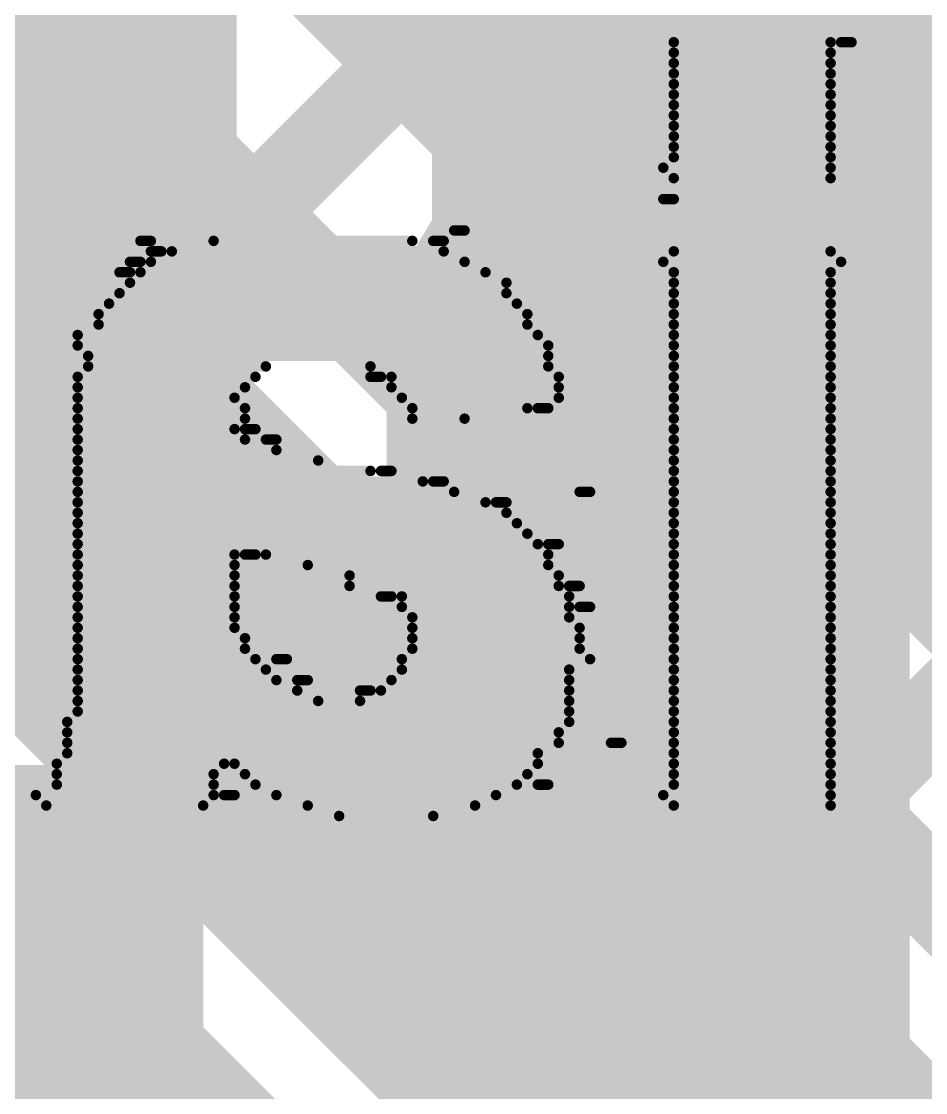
# Model space of a CAD drawing. Header units: millimetres. Extents: x 0 to 214, y 0 to 214.
# Drawn here: x 3.1646 to 3.2511, y 1.8975 to 2 of the extents above; entities that cross this region are included whole.
import ezdxf

# ---------------------------------------------------------------- set-up
doc = ezdxf.new("R2010")
doc.units = ezdxf.units.MM
doc.header["$MEASUREMENT"] = 0
for name, color, linetype in [('BottomLayer', 5, 'Continuous'), ('BottomOverlay', 54, 'Continuous'), ('TopLayer', 1, 'Continuous')]:
    doc.layers.add(name, color=color, linetype=linetype)

msp = doc.modelspace()

# ---------------------------------------------------------------- hatches: boundary and pattern name
at = {"layer": 'TopLayer'}
for points in [[(2.96668, 1.94288), (3.18519, 1.94288), (3.18519, 2.04513), (2.96668, 2.04513)], [(3.20389, 1.94232), (3.34169, 1.94232), (3.34169, 2.03589), (3.20389, 2.03589)], [(3.00512, 1.88988), (3.182, 1.88988), (3.182, 1.92888), (3.00512, 1.92888)]]:
    msp.add_hatch(color=1, dxfattribs=at).paths.add_polyline_path(points)

# ---------------------------------------------------------------- linework, layer by layer
at = {"layer": 'BottomLayer'}
for points, const_width in [([(3.2006, 1.96724), (3.58314, 2.34978)], 0.008), ([(3.21475, 1.95309), (3.587, 2.32535)], 0.008), ([(3.22889, 1.93895), (3.58201, 2.29207)], 0.008), ([(3.17232, 1.99552), (3.45832, 2.28152)], 0.008), ([(3.18646, 1.98138), (3.48493, 2.27985)], 0.008), ([(3.24303, 1.92481), (3.59717, 2.27895)], 0.008), ([(3.114, 2.1394), (3.3454, 1.908)], 0.008), ([(3.114, 2.11112), (3.31712, 1.908)], 0.008), ([(3.114, 2.08284), (3.28884, 1.908)], 0.008), ([(2.99481, 2.0606), (3.21631, 1.8391)], 0.008), ([(3.083, 2.041), (3.247, 1.877)], 0.04), ([(3.114, 2.05455), (3.26055, 1.908)], 0.008), ([(3.114, 2.05384), (3.25984, 1.908)], 0.008), ([(3.0611, 2.01906), (3.22506, 1.8551)], 0.008), ([(3.10076, 1.8391), (3.17091, 1.90925)], 0.008), ([(3.12904, 1.8391), (3.18505, 1.89511)], 0.008)]:
    msp.add_lwpolyline(points, dxfattribs=dict(at, const_width=const_width))
at = {"layer": 'BottomLayer', "const_width": 0.004}
for points in [[(3.17032, 1.99552, 1), (3.17432, 1.99552, 1)], [(3.18446, 1.98138, 1), (3.18846, 1.98138, 1)], [(3.1986, 1.96724, 1), (3.2026, 1.96724, 1)], [(3.21275, 1.95309, 1), (3.21675, 1.95309, 1)], [(3.22689, 1.93895, 1), (3.23089, 1.93895, 1)], [(3.24103, 1.92481, 1), (3.24503, 1.92481, 1)], [(3.16891, 1.90925, 1), (3.17291, 1.90925, 1)], [(3.18305, 1.89511, 1), (3.18705, 1.89511, 1)]]:
    msp.add_lwpolyline(points, format="xyb", close=True, dxfattribs=at)
at = {"layer": 'BottomOverlay', "const_width": 0.001}
for points in [[(3.227, 1.998), (3.242, 1.998)], [(3.243, 1.998), (3.244, 1.998)], [(3.227, 1.997), (3.242, 1.997)], [(3.227, 1.996), (3.242, 1.996)], [(3.227, 1.995), (3.242, 1.995)], [(3.227, 1.994), (3.242, 1.994)], [(3.227, 1.993), (3.242, 1.993)], [(3.227, 1.992), (3.242, 1.992)], [(3.227, 1.991), (3.242, 1.991)], [(3.227, 1.99), (3.242, 1.99)], [(3.227, 1.989), (3.242, 1.989)], [(3.227, 1.988), (3.242, 1.988)], [(3.227, 1.987), (3.242, 1.987)], [(3.226, 1.986), (3.242, 1.986)], [(3.227, 1.985), (3.242, 1.985)], [(3.226, 1.983), (3.227, 1.983)], [(3.206, 1.98), (3.207, 1.98)], [(3.176, 1.979), (3.177, 1.979)], [(3.183, 1.979), (3.202, 1.979)], [(3.204, 1.979), (3.205, 1.979)], [(3.177, 1.978), (3.178, 1.978)], [(3.179, 1.978), (3.205, 1.978)], [(3.227, 1.978), (3.242, 1.978)], [(3.175, 1.977), (3.176, 1.977)], [(3.177, 1.977), (3.207, 1.977)], [(3.226, 1.977), (3.243, 1.977)], [(3.174, 1.976), (3.175, 1.976)], [(3.176, 1.976), (3.209, 1.976)], [(3.227, 1.976), (3.242, 1.976)], [(3.175, 1.975), (3.211, 1.975)], [(3.227, 1.975), (3.242, 1.975)], [(3.174, 1.974), (3.211, 1.974)], [(3.227, 1.974), (3.242, 1.974)], [(3.173, 1.973), (3.212, 1.973)], [(3.227, 1.973), (3.242, 1.973)], [(3.172, 1.972), (3.213, 1.972)], [(3.227, 1.972), (3.242, 1.972)], [(3.172, 1.971), (3.213, 1.971)], [(3.227, 1.971), (3.242, 1.971)], [(3.17, 1.97), (3.214, 1.97)], [(3.227, 1.97), (3.242, 1.97)], [(3.17, 1.969), (3.215, 1.969)], [(3.227, 1.969), (3.242, 1.969)], [(3.171, 1.968), (3.215, 1.968)], [(3.227, 1.968), (3.242, 1.968)], [(3.171, 1.967), (3.188, 1.967)], [(3.198, 1.967), (3.215, 1.967)], [(3.227, 1.967), (3.242, 1.967)], [(3.17, 1.966), (3.187, 1.966)], [(3.198, 1.966), (3.199, 1.966)], [(3.2, 1.966), (3.216, 1.966)], [(3.227, 1.966), (3.242, 1.966)], [(3.17, 1.965), (3.186, 1.965)], [(3.2, 1.965), (3.216, 1.965)], [(3.227, 1.965), (3.242, 1.965)], [(3.17, 1.964), (3.185, 1.964)], [(3.201, 1.964), (3.216, 1.964)], [(3.227, 1.964), (3.242, 1.964)], [(3.17, 1.963), (3.186, 1.963)], [(3.202, 1.963), (3.213, 1.963)], [(3.214, 1.963), (3.215, 1.963)], [(3.227, 1.963), (3.242, 1.963)], [(3.17, 1.962), (3.186, 1.962)], [(3.202, 1.962), (3.207, 1.962)], [(3.227, 1.962), (3.242, 1.962)], [(3.17, 1.961), (3.185, 1.961)], [(3.186, 1.961), (3.187, 1.961)], [(3.227, 1.961), (3.242, 1.961)], [(3.17, 1.96), (3.186, 1.96)], [(3.188, 1.96), (3.189, 1.96)], [(3.227, 1.96), (3.242, 1.96)], [(3.17, 1.959), (3.189, 1.959)], [(3.227, 1.959), (3.242, 1.959)], [(3.17, 1.958), (3.193, 1.958)], [(3.227, 1.958), (3.242, 1.958)], [(3.17, 1.957), (3.198, 1.957)], [(3.199, 1.957), (3.2, 1.957)], [(3.227, 1.957), (3.242, 1.957)], [(3.17, 1.956), (3.203, 1.956)], [(3.204, 1.956), (3.205, 1.956)], [(3.227, 1.956), (3.242, 1.956)], [(3.17, 1.955), (3.206, 1.955)], [(3.218, 1.955), (3.219, 1.955)], [(3.227, 1.955), (3.242, 1.955)], [(3.17, 1.954), (3.209, 1.954)], [(3.21, 1.954), (3.211, 1.954)], [(3.227, 1.954), (3.242, 1.954)], [(3.17, 1.953), (3.211, 1.953)], [(3.227, 1.953), (3.242, 1.953)], [(3.17, 1.952), (3.212, 1.952)], [(3.227, 1.952), (3.242, 1.952)], [(3.17, 1.951), (3.213, 1.951)], [(3.227, 1.951), (3.242, 1.951)], [(3.17, 1.95), (3.214, 1.95)], [(3.17, 1.949), (3.185, 1.949)], [(3.186, 1.949), (3.187, 1.949)], [(3.188, 1.949), (3.215, 1.949)], [(3.215, 1.95), (3.216, 1.95)], [(3.227, 1.95), (3.242, 1.95)], [(3.227, 1.949), (3.242, 1.949)], [(3.17, 1.948), (3.185, 1.948)], [(3.192, 1.948), (3.215, 1.948)], [(3.227, 1.948), (3.242, 1.948)], [(3.17, 1.947), (3.185, 1.947)], [(3.196, 1.947), (3.216, 1.947)], [(3.227, 1.947), (3.242, 1.947)], [(3.17, 1.946), (3.185, 1.946)], [(3.196, 1.946), (3.216, 1.946)], [(3.217, 1.946), (3.218, 1.946)], [(3.227, 1.946), (3.242, 1.946)], [(3.17, 1.945), (3.185, 1.945)], [(3.199, 1.945), (3.2, 1.945)], [(3.201, 1.945), (3.217, 1.945)], [(3.227, 1.945), (3.242, 1.945)], [(3.17, 1.944), (3.185, 1.944)], [(3.201, 1.944), (3.217, 1.944)], [(3.218, 1.944), (3.219, 1.944)], [(3.227, 1.944), (3.242, 1.944)], [(3.17, 1.943), (3.185, 1.943)], [(3.202, 1.943), (3.217, 1.943)], [(3.227, 1.943), (3.242, 1.943)], [(3.17, 1.942), (3.185, 1.942)], [(3.202, 1.942), (3.218, 1.942)], [(3.227, 1.942), (3.242, 1.942)], [(3.17, 1.941), (3.186, 1.941)], [(3.202, 1.941), (3.218, 1.941)], [(3.227, 1.941), (3.242, 1.941)], [(3.17, 1.94), (3.186, 1.94)], [(3.202, 1.94), (3.218, 1.94)], [(3.227, 1.94), (3.242, 1.94)], [(3.17, 1.939), (3.187, 1.939)], [(3.189, 1.939), (3.19, 1.939)], [(3.201, 1.939), (3.219, 1.939)], [(3.227, 1.939), (3.242, 1.939)], [(3.17, 1.938), (3.188, 1.938)], [(3.201, 1.938), (3.217, 1.938)], [(3.227, 1.938), (3.242, 1.938)], [(3.17, 1.937), (3.189, 1.937)], [(3.191, 1.937), (3.192, 1.937)], [(3.2, 1.937), (3.217, 1.937)], [(3.227, 1.937), (3.242, 1.937)], [(3.17, 1.936), (3.191, 1.936)], [(3.197, 1.936), (3.198, 1.936)], [(3.199, 1.936), (3.217, 1.936)], [(3.227, 1.936), (3.242, 1.936)], [(3.17, 1.935), (3.193, 1.935)], [(3.197, 1.935), (3.217, 1.935)], [(3.227, 1.935), (3.242, 1.935)], [(3.17, 1.934), (3.217, 1.934)], [(3.227, 1.934), (3.242, 1.934)], [(3.169, 1.933), (3.217, 1.933)], [(3.227, 1.933), (3.242, 1.933)], [(3.169, 1.932), (3.216, 1.932)], [(3.227, 1.932), (3.242, 1.932)], [(3.169, 1.931), (3.216, 1.931)], [(3.221, 1.931), (3.222, 1.931)], [(3.227, 1.931), (3.242, 1.931)], [(3.169, 1.93), (3.214, 1.93)], [(3.227, 1.93), (3.242, 1.93)], [(3.168, 1.929), (3.184, 1.929)], [(3.185, 1.929), (3.214, 1.929)], [(3.227, 1.929), (3.242, 1.929)], [(3.168, 1.928), (3.183, 1.928)], [(3.186, 1.928), (3.213, 1.928)], [(3.227, 1.928), (3.242, 1.928)], [(3.168, 1.927), (3.183, 1.927)], [(3.187, 1.927), (3.212, 1.927)], [(3.214, 1.927), (3.215, 1.927)], [(3.227, 1.927), (3.242, 1.927)], [(3.166, 1.926), (3.183, 1.926)], [(3.184, 1.926), (3.185, 1.926)], [(3.189, 1.926), (3.21, 1.926)], [(3.226, 1.926), (3.242, 1.926)], [(3.167, 1.925), (3.182, 1.925)], [(3.192, 1.925), (3.208, 1.925)], [(3.227, 1.925), (3.242, 1.925)], [(3.195, 1.924), (3.204, 1.924)]]:
    msp.add_lwpolyline(points, dxfattribs=at)
at = {"layer": 'BottomOverlay', "const_width": 0.0005}
for points in [[(3.22675, 1.998, 1), (3.22725, 1.998, 1)], [(3.24175, 1.998, 1), (3.24225, 1.998, 1)], [(3.24275, 1.998, 1), (3.24325, 1.998, 1)], [(3.24375, 1.998, 1), (3.24425, 1.998, 1)], [(3.22675, 1.997, 1), (3.22725, 1.997, 1)], [(3.24175, 1.997, 1), (3.24225, 1.997, 1)], [(3.22675, 1.996, 1), (3.22725, 1.996, 1)], [(3.24175, 1.996, 1), (3.24225, 1.996, 1)], [(3.22675, 1.995, 1), (3.22725, 1.995, 1)], [(3.24175, 1.995, 1), (3.24225, 1.995, 1)], [(3.22675, 1.994, 1), (3.22725, 1.994, 1)], [(3.24175, 1.994, 1), (3.24225, 1.994, 1)], [(3.22675, 1.993, 1), (3.22725, 1.993, 1)], [(3.24175, 1.993, 1), (3.24225, 1.993, 1)], [(3.22675, 1.992, 1), (3.22725, 1.992, 1)], [(3.22675, 1.991, 1), (3.22725, 1.991, 1)], [(3.24175, 1.992, 1), (3.24225, 1.992, 1)], [(3.24175, 1.991, 1), (3.24225, 1.991, 1)], [(3.22675, 1.99, 1), (3.22725, 1.99, 1)], [(3.24175, 1.99, 1), (3.24225, 1.99, 1)], [(3.22675, 1.989, 1), (3.22725, 1.989, 1)], [(3.24175, 1.989, 1), (3.24225, 1.989, 1)], [(3.22675, 1.988, 1), (3.22725, 1.988, 1)], [(3.24175, 1.988, 1), (3.24225, 1.988, 1)], [(3.22675, 1.987, 1), (3.22725, 1.987, 1)], [(3.24175, 1.987, 1), (3.24225, 1.987, 1)], [(3.22575, 1.986, 1), (3.22625, 1.986, 1)], [(3.24175, 1.986, 1), (3.24225, 1.986, 1)], [(3.22675, 1.985, 1), (3.22725, 1.985, 1)], [(3.24175, 1.985, 1), (3.24225, 1.985, 1)], [(3.22575, 1.983, 1), (3.22625, 1.983, 1)], [(3.22675, 1.983, 1), (3.22725, 1.983, 1)], [(3.20575, 1.98, 1), (3.20625, 1.98, 1)], [(3.20675, 1.98, 1), (3.20725, 1.98, 1)], [(3.17575, 1.979, 1), (3.17625, 1.979, 1)], [(3.17675, 1.979, 1), (3.17725, 1.979, 1)], [(3.18275, 1.979, 1), (3.18325, 1.979, 1)], [(3.20175, 1.979, 1), (3.20225, 1.979, 1)], [(3.20375, 1.979, 1), (3.20425, 1.979, 1)], [(3.20475, 1.979, 1), (3.20525, 1.979, 1)], [(3.17675, 1.978, 1), (3.17725, 1.978, 1)], [(3.17775, 1.978, 1), (3.17825, 1.978, 1)], [(3.17875, 1.978, 1), (3.17925, 1.978, 1)], [(3.20475, 1.978, 1), (3.20525, 1.978, 1)], [(3.22675, 1.978, 1), (3.22725, 1.978, 1)], [(3.24175, 1.978, 1), (3.24225, 1.978, 1)], [(3.17475, 1.977, 1), (3.17525, 1.977, 1)], [(3.17575, 1.977, 1), (3.17625, 1.977, 1)], [(3.17675, 1.977, 1), (3.17725, 1.977, 1)], [(3.20675, 1.977, 1), (3.20725, 1.977, 1)], [(3.22575, 1.977, 1), (3.22625, 1.977, 1)], [(3.24275, 1.977, 1), (3.24325, 1.977, 1)], [(3.17375, 1.976, 1), (3.17425, 1.976, 1)], [(3.17475, 1.976, 1), (3.17525, 1.976, 1)], [(3.17575, 1.976, 1), (3.17625, 1.976, 1)], [(3.20875, 1.976, 1), (3.20925, 1.976, 1)], [(3.22675, 1.976, 1), (3.22725, 1.976, 1)], [(3.24175, 1.976, 1), (3.24225, 1.976, 1)], [(3.17475, 1.975, 1), (3.17525, 1.975, 1)], [(3.21075, 1.975, 1), (3.21125, 1.975, 1)], [(3.22675, 1.975, 1), (3.22725, 1.975, 1)], [(3.24175, 1.975, 1), (3.24225, 1.975, 1)], [(3.17375, 1.974, 1), (3.17425, 1.974, 1)], [(3.21075, 1.974, 1), (3.21125, 1.974, 1)], [(3.22675, 1.974, 1), (3.22725, 1.974, 1)], [(3.24175, 1.974, 1), (3.24225, 1.974, 1)], [(3.17275, 1.973, 1), (3.17325, 1.973, 1)], [(3.21175, 1.973, 1), (3.21225, 1.973, 1)], [(3.22675, 1.973, 1), (3.22725, 1.973, 1)], [(3.24175, 1.973, 1), (3.24225, 1.973, 1)], [(3.17175, 1.972, 1), (3.17225, 1.972, 1)], [(3.21275, 1.972, 1), (3.21325, 1.972, 1)], [(3.22675, 1.972, 1), (3.22725, 1.972, 1)], [(3.24175, 1.972, 1), (3.24225, 1.972, 1)], [(3.17175, 1.971, 1), (3.17225, 1.971, 1)], [(3.21275, 1.971, 1), (3.21325, 1.971, 1)], [(3.22675, 1.971, 1), (3.22725, 1.971, 1)], [(3.24175, 1.971, 1), (3.24225, 1.971, 1)], [(3.16975, 1.97, 1), (3.17025, 1.97, 1)], [(3.21375, 1.97, 1), (3.21425, 1.97, 1)], [(3.22675, 1.97, 1), (3.22725, 1.97, 1)], [(3.24175, 1.97, 1), (3.24225, 1.97, 1)], [(3.16975, 1.969, 1), (3.17025, 1.969, 1)], [(3.21475, 1.969, 1), (3.21525, 1.969, 1)], [(3.22675, 1.969, 1), (3.22725, 1.969, 1)], [(3.24175, 1.969, 1), (3.24225, 1.969, 1)], [(3.17075, 1.968, 1), (3.17125, 1.968, 1)], [(3.21475, 1.968, 1), (3.21525, 1.968, 1)], [(3.22675, 1.968, 1), (3.22725, 1.968, 1)], [(3.24175, 1.968, 1), (3.24225, 1.968, 1)], [(3.17075, 1.967, 1), (3.17125, 1.967, 1)], [(3.18775, 1.967, 1), (3.18825, 1.967, 1)], [(3.19775, 1.967, 1), (3.19825, 1.967, 1)], [(3.21475, 1.967, 1), (3.21525, 1.967, 1)], [(3.22675, 1.967, 1), (3.22725, 1.967, 1)], [(3.24175, 1.967, 1), (3.24225, 1.967, 1)], [(3.16975, 1.966, 1), (3.17025, 1.966, 1)], [(3.18675, 1.966, 1), (3.18725, 1.966, 1)], [(3.19775, 1.966, 1), (3.19825, 1.966, 1)], [(3.19875, 1.966, 1), (3.19925, 1.966, 1)], [(3.19975, 1.966, 1), (3.20025, 1.966, 1)], [(3.21575, 1.966, 1), (3.21625, 1.966, 1)], [(3.22675, 1.966, 1), (3.22725, 1.966, 1)], [(3.24175, 1.966, 1), (3.24225, 1.966, 1)], [(3.16975, 1.965, 1), (3.17025, 1.965, 1)], [(3.18575, 1.965, 1), (3.18625, 1.965, 1)], [(3.19975, 1.965, 1), (3.20025, 1.965, 1)], [(3.21575, 1.965, 1), (3.21625, 1.965, 1)], [(3.22675, 1.965, 1), (3.22725, 1.965, 1)], [(3.24175, 1.965, 1), (3.24225, 1.965, 1)], [(3.16975, 1.964, 1), (3.17025, 1.964, 1)], [(3.18475, 1.964, 1), (3.18525, 1.964, 1)], [(3.20075, 1.964, 1), (3.20125, 1.964, 1)], [(3.21575, 1.964, 1), (3.21625, 1.964, 1)], [(3.22675, 1.964, 1), (3.22725, 1.964, 1)], [(3.24175, 1.964, 1), (3.24225, 1.964, 1)], [(3.16975, 1.963, 1), (3.17025, 1.963, 1)], [(3.18575, 1.963, 1), (3.18625, 1.963, 1)], [(3.20175, 1.963, 1), (3.20225, 1.963, 1)], [(3.21275, 1.963, 1), (3.21325, 1.963, 1)], [(3.21375, 1.963, 1), (3.21425, 1.963, 1)], [(3.21475, 1.963, 1), (3.21525, 1.963, 1)], [(3.22675, 1.963, 1), (3.22725, 1.963, 1)], [(3.24175, 1.963, 1), (3.24225, 1.963, 1)], [(3.16975, 1.962, 1), (3.17025, 1.962, 1)], [(3.18575, 1.962, 1), (3.18625, 1.962, 1)], [(3.20175, 1.962, 1), (3.20225, 1.962, 1)], [(3.20675, 1.962, 1), (3.20725, 1.962, 1)], [(3.22675, 1.962, 1), (3.22725, 1.962, 1)], [(3.24175, 1.962, 1), (3.24225, 1.962, 1)], [(3.16975, 1.961, 1), (3.17025, 1.961, 1)], [(3.18475, 1.961, 1), (3.18525, 1.961, 1)], [(3.18575, 1.961, 1), (3.18625, 1.961, 1)], [(3.18675, 1.961, 1), (3.18725, 1.961, 1)], [(3.22675, 1.961, 1), (3.22725, 1.961, 1)], [(3.24175, 1.961, 1), (3.24225, 1.961, 1)], [(3.16975, 1.96, 1), (3.17025, 1.96, 1)], [(3.18575, 1.96, 1), (3.18625, 1.96, 1)], [(3.18775, 1.96, 1), (3.18825, 1.96, 1)], [(3.18875, 1.96, 1), (3.18925, 1.96, 1)], [(3.22675, 1.96, 1), (3.22725, 1.96, 1)], [(3.24175, 1.96, 1), (3.24225, 1.96, 1)], [(3.16975, 1.959, 1), (3.17025, 1.959, 1)], [(3.18875, 1.959, 1), (3.18925, 1.959, 1)], [(3.22675, 1.959, 1), (3.22725, 1.959, 1)], [(3.24175, 1.959, 1), (3.24225, 1.959, 1)], [(3.16975, 1.958, 1), (3.17025, 1.958, 1)], [(3.19275, 1.958, 1), (3.19325, 1.958, 1)], [(3.22675, 1.958, 1), (3.22725, 1.958, 1)], [(3.24175, 1.958, 1), (3.24225, 1.958, 1)], [(3.16975, 1.957, 1), (3.17025, 1.957, 1)], [(3.19775, 1.957, 1), (3.19825, 1.957, 1)], [(3.19875, 1.957, 1), (3.19925, 1.957, 1)], [(3.19975, 1.957, 1), (3.20025, 1.957, 1)], [(3.22675, 1.957, 1), (3.22725, 1.957, 1)], [(3.24175, 1.957, 1), (3.24225, 1.957, 1)], [(3.16975, 1.956, 1), (3.17025, 1.956, 1)], [(3.20275, 1.956, 1), (3.20325, 1.956, 1)], [(3.20375, 1.956, 1), (3.20425, 1.956, 1)], [(3.20475, 1.956, 1), (3.20525, 1.956, 1)], [(3.22675, 1.956, 1), (3.22725, 1.956, 1)], [(3.24175, 1.956, 1), (3.24225, 1.956, 1)], [(3.16975, 1.955, 1), (3.17025, 1.955, 1)], [(3.20575, 1.955, 1), (3.20625, 1.955, 1)], [(3.21775, 1.955, 1), (3.21825, 1.955, 1)], [(3.21875, 1.955, 1), (3.21925, 1.955, 1)], [(3.22675, 1.955, 1), (3.22725, 1.955, 1)], [(3.24175, 1.955, 1), (3.24225, 1.955, 1)], [(3.16975, 1.954, 1), (3.17025, 1.954, 1)], [(3.20875, 1.954, 1), (3.20925, 1.954, 1)], [(3.20975, 1.954, 1), (3.21025, 1.954, 1)], [(3.21075, 1.954, 1), (3.21125, 1.954, 1)], [(3.22675, 1.954, 1), (3.22725, 1.954, 1)], [(3.24175, 1.954, 1), (3.24225, 1.954, 1)], [(3.16975, 1.953, 1), (3.17025, 1.953, 1)], [(3.21075, 1.953, 1), (3.21125, 1.953, 1)], [(3.22675, 1.953, 1), (3.22725, 1.953, 1)], [(3.24175, 1.953, 1), (3.24225, 1.953, 1)], [(3.16975, 1.952, 1), (3.17025, 1.952, 1)], [(3.21175, 1.952, 1), (3.21225, 1.952, 1)], [(3.22675, 1.952, 1), (3.22725, 1.952, 1)], [(3.24175, 1.952, 1), (3.24225, 1.952, 1)], [(3.16975, 1.951, 1), (3.17025, 1.951, 1)], [(3.21275, 1.951, 1), (3.21325, 1.951, 1)], [(3.22675, 1.951, 1), (3.22725, 1.951, 1)], [(3.24175, 1.951, 1), (3.24225, 1.951, 1)], [(3.16975, 1.95, 1), (3.17025, 1.95, 1)], [(3.16975, 1.949, 1), (3.17025, 1.949, 1)], [(3.18475, 1.949, 1), (3.18525, 1.949, 1)], [(3.18575, 1.949, 1), (3.18625, 1.949, 1)], [(3.18675, 1.949, 1), (3.18725, 1.949, 1)], [(3.18775, 1.949, 1), (3.18825, 1.949, 1)], [(3.21375, 1.95, 1), (3.21425, 1.95, 1)], [(3.21475, 1.95, 1), (3.21525, 1.95, 1)], [(3.21475, 1.949, 1), (3.21525, 1.949, 1)], [(3.21575, 1.95, 1), (3.21625, 1.95, 1)], [(3.22675, 1.95, 1), (3.22725, 1.95, 1)], [(3.22675, 1.949, 1), (3.22725, 1.949, 1)], [(3.24175, 1.95, 1), (3.24225, 1.95, 1)], [(3.24175, 1.949, 1), (3.24225, 1.949, 1)], [(3.16975, 1.948, 1), (3.17025, 1.948, 1)], [(3.18475, 1.948, 1), (3.18525, 1.948, 1)], [(3.19175, 1.948, 1), (3.19225, 1.948, 1)], [(3.21475, 1.948, 1), (3.21525, 1.948, 1)], [(3.22675, 1.948, 1), (3.22725, 1.948, 1)], [(3.24175, 1.948, 1), (3.24225, 1.948, 1)], [(3.16975, 1.947, 1), (3.17025, 1.947, 1)], [(3.18475, 1.947, 1), (3.18525, 1.947, 1)], [(3.19575, 1.947, 1), (3.19625, 1.947, 1)], [(3.21575, 1.947, 1), (3.21625, 1.947, 1)], [(3.22675, 1.947, 1), (3.22725, 1.947, 1)], [(3.24175, 1.947, 1), (3.24225, 1.947, 1)], [(3.16975, 1.946, 1), (3.17025, 1.946, 1)], [(3.18475, 1.946, 1), (3.18525, 1.946, 1)], [(3.19575, 1.946, 1), (3.19625, 1.946, 1)], [(3.21575, 1.946, 1), (3.21625, 1.946, 1)], [(3.21675, 1.946, 1), (3.21725, 1.946, 1)], [(3.21775, 1.946, 1), (3.21825, 1.946, 1)], [(3.22675, 1.946, 1), (3.22725, 1.946, 1)], [(3.24175, 1.946, 1), (3.24225, 1.946, 1)], [(3.16975, 1.945, 1), (3.17025, 1.945, 1)], [(3.18475, 1.945, 1), (3.18525, 1.945, 1)], [(3.19875, 1.945, 1), (3.19925, 1.945, 1)], [(3.19975, 1.945, 1), (3.20025, 1.945, 1)], [(3.20075, 1.945, 1), (3.20125, 1.945, 1)], [(3.21675, 1.945, 1), (3.21725, 1.945, 1)], [(3.22675, 1.945, 1), (3.22725, 1.945, 1)], [(3.24175, 1.945, 1), (3.24225, 1.945, 1)], [(3.16975, 1.944, 1), (3.17025, 1.944, 1)], [(3.18475, 1.944, 1), (3.18525, 1.944, 1)], [(3.20075, 1.944, 1), (3.20125, 1.944, 1)], [(3.21675, 1.944, 1), (3.21725, 1.944, 1)], [(3.21775, 1.944, 1), (3.21825, 1.944, 1)], [(3.21875, 1.944, 1), (3.21925, 1.944, 1)], [(3.22675, 1.944, 1), (3.22725, 1.944, 1)], [(3.24175, 1.944, 1), (3.24225, 1.944, 1)], [(3.16975, 1.943, 1), (3.17025, 1.943, 1)], [(3.18475, 1.943, 1), (3.18525, 1.943, 1)], [(3.20175, 1.943, 1), (3.20225, 1.943, 1)], [(3.21675, 1.943, 1), (3.21725, 1.943, 1)], [(3.22675, 1.943, 1), (3.22725, 1.943, 1)], [(3.24175, 1.943, 1), (3.24225, 1.943, 1)], [(3.16975, 1.942, 1), (3.17025, 1.942, 1)], [(3.18475, 1.942, 1), (3.18525, 1.942, 1)], [(3.20175, 1.942, 1), (3.20225, 1.942, 1)], [(3.21775, 1.942, 1), (3.21825, 1.942, 1)], [(3.22675, 1.942, 1), (3.22725, 1.942, 1)], [(3.24175, 1.942, 1), (3.24225, 1.942, 1)], [(3.16975, 1.941, 1), (3.17025, 1.941, 1)], [(3.18575, 1.941, 1), (3.18625, 1.941, 1)], [(3.20175, 1.941, 1), (3.20225, 1.941, 1)], [(3.21775, 1.941, 1), (3.21825, 1.941, 1)], [(3.22675, 1.941, 1), (3.22725, 1.941, 1)], [(3.24175, 1.941, 1), (3.24225, 1.941, 1)], [(3.16975, 1.94, 1), (3.17025, 1.94, 1)], [(3.18575, 1.94, 1), (3.18625, 1.94, 1)], [(3.20175, 1.94, 1), (3.20225, 1.94, 1)], [(3.21775, 1.94, 1), (3.21825, 1.94, 1)], [(3.22675, 1.94, 1), (3.22725, 1.94, 1)], [(3.24175, 1.94, 1), (3.24225, 1.94, 1)], [(3.16975, 1.939, 1), (3.17025, 1.939, 1)], [(3.18675, 1.939, 1), (3.18725, 1.939, 1)], [(3.18875, 1.939, 1), (3.18925, 1.939, 1)], [(3.18975, 1.939, 1), (3.19025, 1.939, 1)], [(3.20075, 1.939, 1), (3.20125, 1.939, 1)], [(3.21875, 1.939, 1), (3.21925, 1.939, 1)], [(3.22675, 1.939, 1), (3.22725, 1.939, 1)], [(3.24175, 1.939, 1), (3.24225, 1.939, 1)], [(3.16975, 1.938, 1), (3.17025, 1.938, 1)], [(3.18775, 1.938, 1), (3.18825, 1.938, 1)], [(3.20075, 1.938, 1), (3.20125, 1.938, 1)], [(3.21675, 1.938, 1), (3.21725, 1.938, 1)], [(3.22675, 1.938, 1), (3.22725, 1.938, 1)], [(3.24175, 1.938, 1), (3.24225, 1.938, 1)], [(3.16975, 1.937, 1), (3.17025, 1.937, 1)], [(3.18875, 1.937, 1), (3.18925, 1.937, 1)], [(3.19075, 1.937, 1), (3.19125, 1.937, 1)], [(3.19175, 1.937, 1), (3.19225, 1.937, 1)], [(3.19975, 1.937, 1), (3.20025, 1.937, 1)], [(3.21675, 1.937, 1), (3.21725, 1.937, 1)], [(3.22675, 1.937, 1), (3.22725, 1.937, 1)], [(3.24175, 1.937, 1), (3.24225, 1.937, 1)], [(3.16975, 1.936, 1), (3.17025, 1.936, 1)], [(3.19075, 1.936, 1), (3.19125, 1.936, 1)], [(3.19675, 1.936, 1), (3.19725, 1.936, 1)], [(3.19775, 1.936, 1), (3.19825, 1.936, 1)], [(3.19875, 1.936, 1), (3.19925, 1.936, 1)], [(3.21675, 1.936, 1), (3.21725, 1.936, 1)], [(3.22675, 1.936, 1), (3.22725, 1.936, 1)], [(3.24175, 1.936, 1), (3.24225, 1.936, 1)], [(3.16975, 1.935, 1), (3.17025, 1.935, 1)], [(3.19275, 1.935, 1), (3.19325, 1.935, 1)], [(3.19675, 1.935, 1), (3.19725, 1.935, 1)], [(3.21675, 1.935, 1), (3.21725, 1.935, 1)], [(3.22675, 1.935, 1), (3.22725, 1.935, 1)], [(3.24175, 1.935, 1), (3.24225, 1.935, 1)], [(3.16975, 1.934, 1), (3.17025, 1.934, 1)], [(3.21675, 1.934, 1), (3.21725, 1.934, 1)], [(3.22675, 1.934, 1), (3.22725, 1.934, 1)], [(3.24175, 1.934, 1), (3.24225, 1.934, 1)], [(3.16875, 1.933, 1), (3.16925, 1.933, 1)], [(3.21675, 1.933, 1), (3.21725, 1.933, 1)], [(3.22675, 1.933, 1), (3.22725, 1.933, 1)], [(3.24175, 1.933, 1), (3.24225, 1.933, 1)], [(3.16875, 1.932, 1), (3.16925, 1.932, 1)], [(3.21575, 1.932, 1), (3.21625, 1.932, 1)], [(3.22675, 1.932, 1), (3.22725, 1.932, 1)], [(3.24175, 1.932, 1), (3.24225, 1.932, 1)], [(3.16875, 1.931, 1), (3.16925, 1.931, 1)], [(3.21575, 1.931, 1), (3.21625, 1.931, 1)], [(3.22075, 1.931, 1), (3.22125, 1.931, 1)], [(3.22175, 1.931, 1), (3.22225, 1.931, 1)], [(3.22675, 1.931, 1), (3.22725, 1.931, 1)], [(3.24175, 1.931, 1), (3.24225, 1.931, 1)], [(3.16875, 1.93, 1), (3.16925, 1.93, 1)], [(3.21375, 1.93, 1), (3.21425, 1.93, 1)], [(3.22675, 1.93, 1), (3.22725, 1.93, 1)], [(3.24175, 1.93, 1), (3.24225, 1.93, 1)], [(3.16775, 1.929, 1), (3.16825, 1.929, 1)], [(3.18375, 1.929, 1), (3.18425, 1.929, 1)], [(3.18475, 1.929, 1), (3.18525, 1.929, 1)], [(3.21375, 1.929, 1), (3.21425, 1.929, 1)], [(3.22675, 1.929, 1), (3.22725, 1.929, 1)], [(3.24175, 1.929, 1), (3.24225, 1.929, 1)], [(3.16775, 1.928, 1), (3.16825, 1.928, 1)], [(3.18275, 1.928, 1), (3.18325, 1.928, 1)], [(3.18575, 1.928, 1), (3.18625, 1.928, 1)], [(3.21275, 1.928, 1), (3.21325, 1.928, 1)], [(3.22675, 1.928, 1), (3.22725, 1.928, 1)], [(3.24175, 1.928, 1), (3.24225, 1.928, 1)], [(3.16775, 1.927, 1), (3.16825, 1.927, 1)], [(3.18275, 1.927, 1), (3.18325, 1.927, 1)], [(3.18675, 1.927, 1), (3.18725, 1.927, 1)], [(3.21175, 1.927, 1), (3.21225, 1.927, 1)], [(3.21375, 1.927, 1), (3.21425, 1.927, 1)], [(3.21475, 1.927, 1), (3.21525, 1.927, 1)], [(3.22675, 1.927, 1), (3.22725, 1.927, 1)], [(3.24175, 1.927, 1), (3.24225, 1.927, 1)], [(3.16575, 1.926, 1), (3.16625, 1.926, 1)], [(3.18275, 1.926, 1), (3.18325, 1.926, 1)], [(3.18375, 1.926, 1), (3.18425, 1.926, 1)], [(3.18475, 1.926, 1), (3.18525, 1.926, 1)], [(3.18875, 1.926, 1), (3.18925, 1.926, 1)], [(3.20975, 1.926, 1), (3.21025, 1.926, 1)], [(3.22575, 1.926, 1), (3.22625, 1.926, 1)], [(3.24175, 1.926, 1), (3.24225, 1.926, 1)], [(3.16675, 1.925, 1), (3.16725, 1.925, 1)], [(3.18175, 1.925, 1), (3.18225, 1.925, 1)], [(3.19175, 1.925, 1), (3.19225, 1.925, 1)], [(3.20775, 1.925, 1), (3.20825, 1.925, 1)], [(3.22675, 1.925, 1), (3.22725, 1.925, 1)], [(3.24175, 1.925, 1), (3.24225, 1.925, 1)], [(3.19475, 1.924, 1), (3.19525, 1.924, 1)], [(3.20375, 1.924, 1), (3.20425, 1.924, 1)]]:
    msp.add_lwpolyline(points, format="xyb", close=True, dxfattribs=at)
at = {"layer": 'TopLayer'}
for points, const_width in [([(3.11684, 1.97677), (3.16519, 2.02513)], 0.04), ([(3.22456, 1.74656), (3.22456, 1.96693)], 0.05)]:
    msp.add_lwpolyline(points, dxfattribs=dict(at, const_width=const_width))
at = {"layer": 'TopLayer', "const_width": 0.025}
msp.add_lwpolyline([(3.21206, 1.96693, 1), (3.23706, 1.96693, 1)], format="xyb", close=True, dxfattribs=at)

doc.saveas('drawing.dxf')
